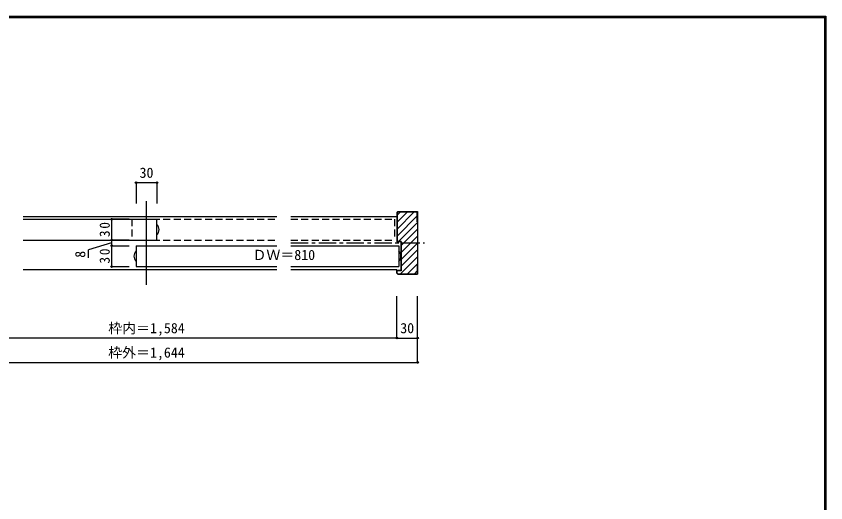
# Model space of a CAD drawing. Units: millimetres at full size, sheet at 1:5; some dimension numbers follow another scale. Extents: x -973 to 977, y -701 to 696.
# Drawn here: x -185 to 977, y -2 to 696 of the extents above; entities that cross this region are included whole.
import ezdxf
from ezdxf.enums import TextEntityAlignment as Align

# ---------------------------------------------------------------- set-up
doc = ezdxf.new("R2010")
doc.units = ezdxf.units.MM
doc.header["$LTSCALE"] = 5
doc.header["$PDMODE"] = 32
doc.header["$PDSIZE"] = 2.5
doc.linetypes.add('CHAIN1', pattern=[8, 5, -1, 1, -1])
doc.linetypes.add('DASHED2', pattern=[3, 2, -1])
for name, color, linetype in [('0-1_通り芯', 4, 'CHAIN1'), ('0-4_枠', 3, 'Continuous'), ('0-6_扉', 6, 'Continuous'), ('0-7_金物', 3, 'Continuous'), ('0-B_寸法', 7, 'Continuous'), ('0-C_ハッチ', 4, 'Continuous'), ('F-1_枠', 6, 'Continuous')]:
    doc.layers.add(name, color=color, linetype=linetype)
doc.styles.add('ＭＳ ゴシック', font='')
doc.styles.get('ＭＳ ゴシック').set_extended_font_data('MS Gothic')

msp = doc.modelspace()

# ---------------------------------------------------------------- linework, layer by layer
at = {"layer": '0-1_通り芯'}
msp.add_line((208.732, 370.494), (400.812, 370.494), dxfattribs=at)
at = {"layer": '0-4_枠'}
for p, q in [((1.653, 310.494), (1.653, 430.494)), ((362.226, 415.494), (360.812, 414.079)), ((360.812, 414.079), (360.812, 371.994)), ((361.312, 413.579), (362.726, 414.994)), ((361.312, 413.579), (361.312, 372.494)), ((362.226, 415.494), (390.812, 415.494)), ((362.726, 414.994), (390.312, 414.994)), ((390.312, 400.494), (390.312, 414.994)), ((390.812, 415.494), (390.812, 325.494)), ((390.312, 400.494), (390.812, 400.494)), ((366.812, 371.994), (360.812, 371.994)), ((367.312, 372.494), (361.312, 372.494)), ((366.812, 371.994), (366.812, 330.994)), ((367.312, 372.494), (367.312, 330.494)), ((390.312, 340.494), (390.312, 325.994)), ((390.312, 340.494), (390.812, 340.494)), ((366.812, 330.994), (360.812, 330.994)), ((360.812, 326.908), (360.812, 330.994)), ((360.812, 326.908), (362.226, 325.494)), ((367.312, 330.494), (361.312, 330.494)), ((361.312, 327.115), (361.312, 330.494)), ((362.433, 325.994), (361.312, 327.115)), ((362.226, 325.494), (390.812, 325.494)), ((362.433, 325.994), (390.312, 325.994))]:
    msp.add_line(p, q, dxfattribs=at)
at = {"layer": '0-6_扉'}
for p, q in [((-175.426, 404.494), (16.653, 404.494)), ((16.653, 374.494), (16.653, 404.494)), ((-175.426, 374.494), (16.653, 374.494)), ((-13.347, 366.494), (-13.347, 336.494)), ((-13.347, 366.494), (188.732, 366.494)), ((208.732, 366.494), (363.812, 366.494)), ((363.812, 366.494), (363.812, 336.494)), ((-13.347, 336.494), (188.732, 336.494)), ((208.732, 336.494), (363.812, 336.494))]:
    msp.add_line(p, q, dxfattribs=at)
at = {"layer": '0-6_扉', "color": 2, "linetype": 'DASHED2'}
for p, q in [((-19.347, 404.494), (-19.347, 374.494)), ((-19.347, 404.494), (188.732, 404.494)), ((208.732, 404.494), (357.812, 404.494)), ((357.812, 404.494), (357.812, 374.494)), ((-19.347, 374.494), (188.732, 374.494)), ((208.732, 374.494), (357.812, 374.494))]:
    msp.add_line(p, q, dxfattribs=at)
at = {"layer": '0-7_金物', "color": 4}
for p, q in [((-175.426, 408.494), (188.732, 408.494)), ((208.732, 408.494), (360.812, 408.494)), ((-175.426, 332.494), (188.732, 332.494)), ((208.732, 332.494), (360.812, 332.494))]:
    msp.add_line(p, q, dxfattribs=at)
at = {"layer": '0-7_金物', "color": 7}
for centre, start, end in [((8.778, 389.494), 316.39718, 43.60282), ((-5.472, 351.494), 136.39718, 223.60282), ((355.937, 351.494), 316.39718, 43.60282)]:
    msp.add_arc(centre, 10.875, start, end, dxfattribs=at)
at = {"layer": '0-B_寸法', "color": 4}
for p, q in [((-13.347, 456.994), (16.653, 456.994)), ((-13.347, 456.994), (-13.347, 426.994)), ((16.653, 456.994), (16.653, 426.994)), ((-48.393, 404.494), (-48.393, 374.494)), ((-23.347, 404.494), (-48.393, 404.494)), ((-23.347, 374.494), (-48.393, 374.494)), ((-48.393, 374.493), (-48.393, 336.493)), ((-48.393, 374.493), (-23.347, 374.493)), ((-48.393, 370.493), (-81.849, 360.304)), ((-81.849, 349.261), (-81.849, 360.304)), ((-48.393, 366.493), (-23.347, 366.493)), ((-48.393, 336.493), (-23.347, 336.493)), ((360.812, 233.994), (360.812, 293.994)), ((390.812, 198.994), (390.812, 293.994)), ((360.812, 233.994), (-357.506, 233.994)), ((360.812, 233.994), (390.812, 233.994)), ((-387.506, 198.994), (390.812, 198.994))]:
    msp.add_line(p, q, dxfattribs=at)
at = {"layer": '0-B_寸法'}
for p in [(-13.347, 456.994), (16.653, 456.994), (-48.393, 404.494), (-48.393, 374.494), (-48.393, 374.493), (-48.393, 366.493), (-48.393, 336.493), (360.812, 233.994), (390.812, 233.994), (390.812, 198.994)]:
    msp.add_point(p, dxfattribs=at)
at = {"layer": '0-C_ハッチ'}
for p, q in [((376.134, 414.994), (361.312, 400.171)), ((366.235, 414.994), (361.312, 410.071)), ((386.034, 414.994), (361.312, 390.272)), ((390.312, 409.372), (361.312, 380.372)), ((390.812, 399.973), (363.333, 372.494)), ((390.812, 390.073), (367.312, 366.573)), ((390.812, 380.174), (367.312, 356.674)), ((390.812, 370.274), (367.312, 346.774)), ((390.812, 360.375), (367.312, 336.875)), ((390.812, 350.475), (366.33, 325.994)), ((390.312, 340.076), (376.23, 325.994)), ((390.312, 330.176), (386.129, 325.994))]:
    msp.add_line(p, q, dxfattribs=at)
at = {"layer": 'F-1_枠'}
for p, q in [((-973.347, 695.833), (976.653, 695.833)), ((-973.347, 695), (976.653, 695)), ((-973.347, 694.167), (976.653, 694.167)), ((974.986, 695.833), (974.986, -700.833)), ((975.82, 695.833), (975.82, -700.833)), ((976.653, 695.833), (976.653, -700.833))]:
    msp.add_line(p, q, dxfattribs=at)

# ---------------------------------------------------------------- texts
at = {"layer": '0-B_寸法', "style": 'ＭＳ ゴシック'}
for s, p in [('30', (-8.347, 459.494)), ('ＤＷ＝810', (153.732, 341.493)), ('枠内＝1,584', (-53.347, 236.494)), ('30', (365.812, 236.494)), ('枠外＝1,644', (-53.347, 201.494))]:
    msp.add_text(s, height=14.66, dxfattribs=at).set_placement(p, align=Align.BOTTOM_LEFT)
msp.add_text('8', height=14.66, rotation=90, dxfattribs=at).set_placement((-81.849, 349.093), align=Align.BOTTOM_LEFT)
at = {"layer": '0-B_寸法', "char_height": 14.66, "attachment_point": 7, "rotation": 90, "style": 'ＭＳ ゴシック'}
for insert in [(-50.893, 378.869), (-50.893, 340.868)]:
    msp.add_mtext('\\T1.27;\\W0.95;30', dxfattribs=dict(at, insert=insert))

doc.saveas('drawing.dxf')
